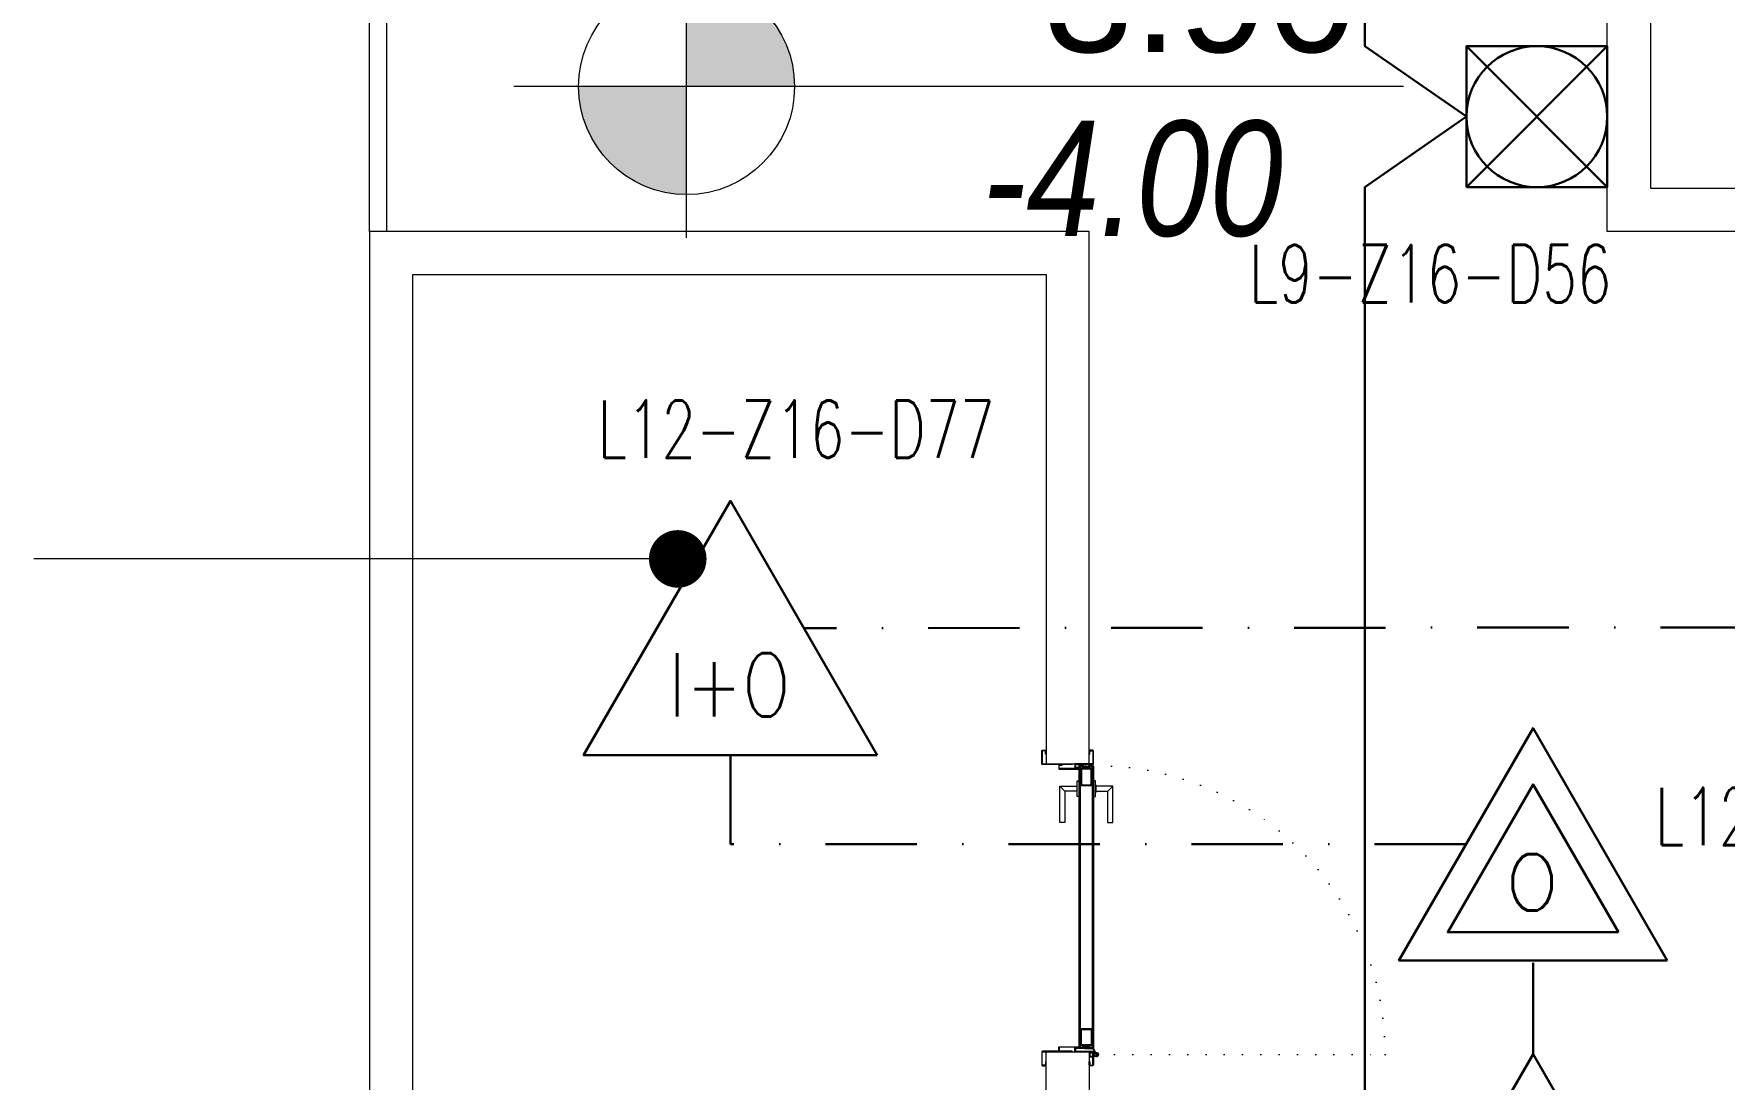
# Model space of a CAD drawing. Header units: metres. Extents: x -19121 to 152404, y -12107 to 29421.
# Drawn here: x 87543 to 88131, y 1976 to 2339 of the extents above; entities that cross this region are included whole.
import ezdxf
from ezdxf.enums import TextEntityAlignment as Align

# ---------------------------------------------------------------- set-up
doc = ezdxf.new("R2010")
doc.units = ezdxf.units.M
doc.header["$LTSCALE"] = 50
doc.header["$MEASUREMENT"] = 0
for name, pattern in [('DASHDOT', [25.4, 12.7, -6.35, 0, -6.35]), ('DOT2', [0.125, 0, -0.125]), ('HIDDEN', [0.375, 0.25, -0.125])]:
    doc.linetypes.add(name, pattern=pattern)
doc.layers.get('0').update_dxf_attribs({"color": 9, "lineweight": 9})
for name, color, linetype, lineweight in [('00', 9, 'Continuous', 9), ('06B', 9, 'Continuous', 9), ('06D', 9, 'Continuous', 9), ('10', 9, 'Continuous', 9), ('20', 9, 'DOT2', 9), ('21', 9, 'Continuous', 9), ('21_mahal200', 9, 'Continuous', 9), ('E-ASMA TAVAN DUMAN DEDEKTÖRÜ', 7, 'Continuous', 30), ('E-DEDEKTÖR NUMARALARI', 20, 'Continuous', 30), ('E-DUVAR TİPİ FLAŞÖR', 7, 'Continuous', 30), ('E-KABLO', 7, 'Continuous', 30), ('E-KOMBİNE DEDEKTÖR (ISI+OPTİK DUMAN)', 7, 'Continuous', 30), ('E-OPTİK DUMAN DEDEKTÖRÜ', 7, 'Continuous', 30)]:
    doc.layers.add(name, color=color, linetype=linetype, lineweight=lineweight)
doc.styles.add('Arial', font='arial.ttf', dxfattribs={"height": 2.5})
doc.styles.add('E-YAZI', font='txttw.shx', dxfattribs={"height": 200})
doc.styles.add('MuuM_TEXT-ITALIC', font='ARIALNI.TTF')
doc.styles.add('MuuM_TEXT-STANDART', font='ARIALN.TTF')
doc.dimstyles.new('MuuM_DIM200', dxfattribs={"dimscale": 20, "dimtxt": 2, "dimasz": 1, "dimexe": 1, "dimexo": 1, "dimgap": 1, "dimtad": 1, "dimdec": 1, "dimrnd": 0.5, "dimdsep": 46, "dimtxsty": 'MuuM_TEXT-STANDART', "dimblk": 'ARCHTICK', "dimcen": 0, "dimdle": 0.15, "dimclrd": 256, "dimclre": 256, "dimclrt": 256, "dimadec": 0, "dimazin": 0, "dimtfac": 5, "dimtdec": 1, "dimtix": 1, "dimtmove": 2, "dimatfit": 3, "dimldrblk": 'DOT', "dimfxl": 3, "dimfxlon": 1, "dimtolj": 1, "dimlwd": -1, "dimlwe": -1, "dimarcsym": 0})

# ---------------------------------------------------------------- blocks, each defined once
blk = doc.blocks.new('100_OPTİK DUMAN DEDEKTÖRÜ 085')
at = {"layer": 'E-OPTİK DUMAN DEDEKTÖRÜ', "color": 4}
blk.add_lwpolyline([(2.059, 0), (0, 3.566), (-2.059, 0)], close=True, dxfattribs=at)
at = {"layer": 'E-OPTİK DUMAN DEDEKTÖRÜ', "color": 3, "style": 'E-YAZI'}
blk.add_text('O', height=1.36, dxfattribs=at).set_placement((-0.022, 1.201), align=Align.MIDDLE)
blk = doc.blocks.new('100_DUVAR TİPİ FLAŞÖR 085')
at = {"layer": 'E-DUVAR TİPİ FLAŞÖR', "color": 4}
blk.add_line((-1.224, 2.448), (1.224, 0), dxfattribs=at)
blk.add_lwpolyline([(-1.224, 0), (-1.224, 2.448), (1.224, 2.448), (1.224, 0)], close=True, dxfattribs=at)
blk.add_lwpolyline([(1.224, 2.448), (-1.224, 0)], dxfattribs=at)
blk.add_circle((0, 1.224), 1.224, dxfattribs=at)
blk = doc.blocks.new('100_ASMA TAVAN DUMAN DEDEKTÖRÜ 085')
at = {"layer": 'E-ASMA TAVAN DUMAN DEDEKTÖRÜ', "color": 4}
blk.add_lwpolyline([(2.33, 0), (0, 4.036), (-2.33, 0)], close=True, dxfattribs=at)
at = {"layer": 'E-ASMA TAVAN DUMAN DEDEKTÖRÜ', "color": 3}
blk.add_lwpolyline([(1.482, 0.49), (0, 3.057), (-1.482, 0.49)], close=True, dxfattribs=at)
at = {"layer": 'E-ASMA TAVAN DUMAN DEDEKTÖRÜ', "color": 3, "style": 'E-YAZI'}
blk.add_text('O', height=0.979, dxfattribs=at).set_placement((-0.016, 1.354), align=Align.MIDDLE)
blk = doc.blocks.new('100_KOMBİNE DEDEKTÖR (ISI+OPTİK DUMAN) 085')
at = {"layer": 'E-KOMBİNE DEDEKTÖR (ISI+OPTİK DUMAN)', "color": 4}
blk.add_lwpolyline([(2.55, 0), (0, 4.416), (-2.55, 0)], close=True, dxfattribs=at)
at = {"layer": 'E-KOMBİNE DEDEKTÖR (ISI+OPTİK DUMAN)', "color": 3, "style": 'E-YAZI', "width": 0.8}
blk.add_text('I+O', height=1.1016, dxfattribs=at).set_placement((-0.018, 1.224), align=Align.MIDDLE)
blk = doc.blocks.new('_ArchTick')
at = {"color": 0, "linetype": 'ByBlock', "const_width": 0.15}
blk.add_lwpolyline([(-0.5, -0.5), (0.5, 0.5)], dxfattribs=at)
blk = doc.blocks.new('_Dot')
at = {"color": 0, "linetype": 'ByBlock', "lineweight": -2}
blk.add_line((-0.5, 0), (-1, 0), dxfattribs=at)
at = {"color": 0, "linetype": 'ByBlock', "const_width": 0.5}
blk.add_lwpolyline([(-0.25, 0, 1), (0.25, 0, 1)], format="xyb", close=True, dxfattribs=at)
blk = doc.blocks.new('0_elevationtarget-p-bk')
h = blk.add_hatch(color=250)
h.paths.add_polyline_path([(1.875, 0, 0.414214), (0, 1.875), (0, 0)])
h.paths.add_polyline_path([(0, 0), (-1.875, 0, 0.414214), (0, -1.875)])
blk.add_line((0, -2.625), (0, 2.625))
blk.add_lwpolyline([(12.453, 0), (-3, 0)])
blk.add_circle((0, 0), 1.875)
at = {"style": 'Arial'}
blk.add_attdef('BITMISKOT', text='', height=2, dxfattribs=at).set_placement((4.5, 0), align=Align.BOTTOM_LEFT)
at = {"style": 'MuuM_TEXT-ITALIC'}
blk.add_attdef('FINISHINGFLOORLEVEL', text='', height=2, dxfattribs=at).set_placement((4.5, -0.592), align=Align.TOP_LEFT)
blk = doc.blocks.new('gr-p-barel kilitli kapı kolu')
at = {"flags": 128}
for points in [[(-0.9, 0.8), (-0.9, 4.9), (-11.7, 4.9), (-11.7, 6.7), (0.9, 6.7), (0.9, 0.8)], [(-0.8, 5), (0.8, 6.6)]]:
    blk.add_lwpolyline(points, dxfattribs=at)
blk.add_lwpolyline([(-2.75, 0), (-2.75, 0.7), (2.75, 0.7), (2.75, 0)])
blk.add_lwpolyline([(-1.3, 0.7), (1.3, 0.7), (1.3, 0.8), (-1.3, 0.8)], close=True)
blk = doc.blocks.new('prf-scr2')
at = {"linetype": 'DOT2', "ltscale": 10}
blk.add_line((0, 0.19), (0, -1.06), dxfattribs=at)
for p, q in [((0.09, -0.24), (-0.09, -0.2)), ((-0.09, -0.24), (0.09, -0.28)), ((0.09, -0.32), (-0.09, -0.28)), ((-0.09, -0.32), (0.09, -0.36)), ((0.09, -0.4), (-0.09, -0.36)), ((-0.09, -0.4), (0.09, -0.44)), ((0.09, -0.48), (-0.09, -0.44)), ((-0.09, -0.48), (0.09, -0.52)), ((0.09, -0.56), (-0.09, -0.52)), ((-0.09, -0.56), (0.09, -0.6)), ((0.09, -0.64), (-0.09, -0.6)), ((-0.09, -0.64), (0.09, -0.68)), ((0.09, -0.72), (-0.09, -0.68)), ((-0.09, -0.72), (0.09, -0.76)), ((0.06, -0.84), (-0.08, -0.76)), ((-0.07, -0.8), (0.06, -0.84)), ((0.09, -0.17), (0, -0.15)), ((0, -0.18), (0.09, -0.2))]:
    blk.add_line(p, q)
blk.add_lwpolyline([(0.23, 0), (-0.23, 0), (-0.23, -0.01), (-0.12, -0.14), (0.12, -0.14), (0.23, -0.01), (0.23, 0)], close=True)
for points in [[(0.23, -0.01), (-0.23, -0.01)], [(-0.09, -0.14), (-0.09, -0.2), (-0.12, -0.22), (-0.12, -0.23), (-0.09, -0.24), (-0.09, -0.28), (-0.12, -0.3), (-0.12, -0.31), (-0.09, -0.32), (-0.09, -0.36), (-0.12, -0.38), (-0.12, -0.39), (-0.09, -0.4), (-0.09, -0.44), (-0.12, -0.46), (-0.12, -0.46), (-0.09, -0.48), (-0.09, -0.52), (-0.12, -0.54), (-0.12, -0.54), (-0.09, -0.56), (-0.09, -0.6), (-0.12, -0.62), (-0.12, -0.62), (-0.09, -0.64), (-0.09, -0.68), (-0.12, -0.69), (-0.12, -0.7), (-0.09, -0.72), (-0.09, -0.73), (-0.08, -0.76), (-0.1, -0.77), (-0.1, -0.78), (-0.07, -0.8), (-0.01, -0.94), (0, -0.95), (0.01, -0.94), (0.08, -0.76), (0.09, -0.76), (0.12, -0.74), (0.12, -0.73), (0.09, -0.72), (0.09, -0.68), (0.12, -0.66), (0.12, -0.66), (0.09, -0.64), (0.09, -0.6), (0.12, -0.58), (0.12, -0.58), (0.09, -0.56), (0.09, -0.52), (0.12, -0.5), (0.12, -0.5), (0.09, -0.48), (0.09, -0.44), (0.12, -0.43), (0.12, -0.42), (0.09, -0.4), (0.09, -0.36), (0.12, -0.35), (0.12, -0.34), (0.09, -0.32), (0.09, -0.28), (0.12, -0.27), (0.12, -0.26), (0.09, -0.24), (0.09, -0.2), (0.12, -0.19), (0.12, -0.18), (0.09, -0.17), (0.09, -0.14)]]:
    blk.add_lwpolyline(points)
blk = doc.blocks.new('K-SAC-01')
at = {"layer": '10'}
for points in [[(-4.6, 16.2, -0.414214), (-4.5, 16.3), (-0.1, 16.3, -0.414214), (0, 16.2), (0, 5.9), (0.2, 5.9), (0.2, 16.2, 0.414214), (-0.1, 16.5), (-4.5, 16.5, 0.414214), (-4.8, 16.2), (-4.8, 15.3, 0.414214), (-4.5, 15), (-3.4, 15), (-3.4, 15.2), (-4.5, 15.2, -0.414214), (-4.6, 15.3)], [(104.6, 16.2, 0.414214), (104.5, 16.3), (100.1, 16.3, 0.414214), (100, 16.2), (100, 5.9), (99.8, 5.9), (99.8, 16.2, -0.414214), (100.1, 16.5), (104.5, 16.5, -0.414214), (104.8, 16.2), (104.8, 15.3, -0.414214), (104.5, 15), (103.4, 15), (103.4, 15.2), (104.5, 15.2, 0.414214), (104.6, 15.3)], [(0.2, 10.3, -0.414214), (0.5, 10.6), (1.5, 10.6, -0.414214), (1.8, 10.3), (1.8, 3.9, -0.414214), (1.5, 3.6, -0.414214), (1.2, 3.9), (1.2, 4.8), (0.2, 4.8), (0.2, -1.2, -0.414214), (-0.1, -1.5), (-4.5, -1.5, -0.414214), (-4.8, -1.2), (-4.8, -0.3, -0.414214), (-4.5, 0), (-3.4, 0), (-3.4, -0.2), (-4.5, -0.2, 0.414214), (-4.6, -0.3), (-4.6, -1.2, 0.414214), (-4.5, -1.3), (-0.1, -1.3, 0.414214), (0, -1.2), (0, 5), (1.4, 5), (1.4, 3.9, 0.414214), (1.5, 3.8, 0.414214), (1.6, 3.9), (1.6, 10.3, 0.414214), (1.5, 10.4), (0.5, 10.4, 0.414214), (0.4, 10.3), (0.4, 9.4), (0.2, 9.4)], [(99.8, 10.3, 0.414214), (99.5, 10.6), (98.5, 10.6, 0.414214), (98.2, 10.3), (98.2, 3.9, 0.414214), (98.5, 3.6, 0.414214), (98.8, 3.9), (98.8, 4.8), (99.8, 4.8), (99.8, -1.2, 0.414214), (100.1, -1.5), (104.5, -1.5, 0.414214), (104.8, -1.2), (104.8, -0.3, 0.414214), (104.5, 0), (103.4, 0), (103.4, -0.2), (104.5, -0.2, -0.414214), (104.6, -0.3), (104.6, -1.2, -0.414214), (104.5, -1.3), (100.1, -1.3, -0.414214), (100, -1.2), (100, 5), (98.6, 5), (98.6, 3.9, -0.414214), (98.5, 3.8, -0.414214), (98.4, 3.9), (98.4, 10.3, -0.414214), (98.5, 10.4), (99.5, 10.4, -0.414214), (99.6, 10.3), (99.6, 9.4), (99.8, 9.4)], [(-0.38, -2.01), (1, -1.37), (1, 1.5), (1.2, 1.5), (1.2, -1.5), (-0.27, -2.18, -14.796002)]]:
    blk.add_lwpolyline(points, format="xyb", close=True, dxfattribs=at)
for points in [[(98.8, 0.15), (98.8, 2.15), (99.1, 2.15), (99.1, 3.19), (1.5, 3.19), (1.5, 2.15), (1.8, 2.15), (1.8, 0.15), (1.5, 0.15), (1.5, 1.85), (1.2, 1.85), (1.2, 3.49), (99.4, 3.49), (99.4, 1.85), (99.1, 1.85), (99.1, 0.15)], [(98.8, 2.15), (98.8, 0.15), (99.4, 0.15), (99.4, -1.5), (1.2, -1.5), (1.2, 0.15), (1.8, 0.15), (1.8, 2.15), (2.1, 2.15), (2.1, -0.15), (1.5, -0.15), (1.5, -1.2), (99.1, -1.2), (99.1, -0.15), (98.5, -0.15), (98.5, 2.15), (98.8, 2.15)]]:
    blk.add_lwpolyline(points, dxfattribs=at)
for points in [[(2.1, 3), (8.1, 3), (8.1, -1), (2.1, -1)], [(2.4, 2.7), (7.8, 2.7), (7.8, -0.7), (2.4, -0.7)], [(98.5, 3), (92.5, 3), (92.5, -1), (98.5, -1)], [(98.2, 2.7), (92.8, 2.7), (92.8, -0.7), (98.2, -0.7)]]:
    blk.add_lwpolyline(points, close=True, dxfattribs=at)
blk.add_circle((-0.95, -2.5), 0.55, dxfattribs=at)
at = {"layer": '20', "linetype": 'HIDDEN'}
for points in [[(-0.2, -1.3), (-0.2, 0), (-1.7, 0), (-1.7, -1.3)], [(-0.4, -1.99), (-0.4, -0.2), (-1.5, -0.2), (-1.5, -1.99)]]:
    blk.add_lwpolyline(points, dxfattribs=at)
at = {"layer": '20'}
blk.add_lwpolyline([(-0.95, -2.5), (-0.95, -102.85)], dxfattribs=at)
blk.add_arc((-0.95, -2.5), 100.35, 270, 1.51314, dxfattribs=at)
at = {"layer": '06B'}
blk.add_blockref('gr-p-barel kilitli kapı kolu', (91.4, 3.51), dxfattribs=at)
at = {"layer": '06B', "xscale": -1, "rotation": 180}
blk.add_blockref('gr-p-barel kilitli kapı kolu', (91.4, -1.51), dxfattribs=at)
at = {"layer": '10', "xscale": -1, "rotation": 90}
blk.add_blockref('prf-scr2', (1.5, 1), dxfattribs=at)
at = {"layer": '10', "rotation": 270}
blk.add_blockref('prf-scr2', (99.1, 1.22), dxfattribs=at)
blk = doc.blocks.new('1.Bod.Ara.Mimari Elk')
at = {"layer": '00'}
for points in [[(4425, -6950), (4425, -6705), (4200, -6705), (4200, -6715), (4185, -6715), (4185, -6680), (4200, -6680), (4200, -6690), (4425, -6690), (4425, -6360), (4200, -6360), (4200, -6370), (4185, -6370), (4185, -6360), (4090, -6360), (4090, -6280), (4105, -6280), (4105, -6345), (4425, -6345), (4425, -6230), (4440, -6230), (4440, -6950)], [(3855, -6660), (3855, -6660), (3675, -6660), (3675, -6375), (3895, -6375), (3895, -6545), (3910, -6545), (3910, -6360), (3660, -6360), (3660, -6660)], [(3855, -6660), (3855, -6660), (3895, -6660), (3895, -6645), (3910, -6645), (3910, -6722.5)]]:
    blk.add_lwpolyline(points, dxfattribs=at)
at = {"layer": '06D'}
for points in [[(3660, -6360), (3660, -6230)], [(3666, -6360), (3666, -6230)]]:
    blk.add_lwpolyline(points, dxfattribs=at)
at = {"rotation": 90.00000000000001}
blk.add_blockref('K-SAC-01', (3910, -6645), dxfattribs=at)
at = {"layer": '21', "xscale": 20, "yscale": 20, "zscale": 20}
blk.add_blockref('0_elevationtarget-p-bk', (3770.13, -6309.73), dxfattribs=at).add_auto_attribs({'BITMISKOT': ' -3.90', 'FINISHINGFLOORLEVEL': ' -4.00'})
at = {"layer": '21_mahal200'}
blk.add_leader([(3767.06, -6473.77), (3543.34, -6473.77)], dimstyle='MuuM_DIM200', override={"dimasz": 1, "dimfxl": 10}, dxfattribs=at)

msp = doc.modelspace()

# ---------------------------------------------------------------- linework, layer by layer
at = {"layer": 'E-KABLO', "color": 5, "linetype": 'Continuous', "ltscale": 0.05}
for p, q in [((88005.72, 2334.32), (88005.72, 2510.84)), ((88041.04, 2309.84), (88005.72, 2334.32)), ((88041.04, 2309.84), (88005.72, 2285.36)), ((88005.72, 2285.36), (88005.72, 1575.44))]:
    msp.add_line(p, q, dxfattribs=at)
at = {"layer": 'E-KABLO', "color": 6, "linetype": 'DASHDOT', "ltscale": 0.05}
for p, q in [((88140.19, 2132.43), (87810.85, 2132.19)), ((87785.35, 2057.12), (87785.35, 2088.03)), ((88040.92, 2057.12), (87785.35, 2057.12)), ((88064.23, 1984.18), (88064.23, 2016.76))]:
    msp.add_line(p, q, dxfattribs=at)

# ---------------------------------------------------------------- block references
msp.add_blockref('1.Bod.Ara.Mimari Elk', (84000, 8630))
at = {"layer": 'E-ASMA TAVAN DUMAN DEDEKTÖRÜ', "xscale": 20, "yscale": 20, "zscale": 20}
msp.add_blockref('100_ASMA TAVAN DUMAN DEDEKTÖRÜ 085', (88064.23, 2016.76), dxfattribs=at)
at = {"layer": 'E-DUVAR TİPİ FLAŞÖR', "xscale": 20, "yscale": 20, "zscale": 20}
msp.add_blockref('100_DUVAR TİPİ FLAŞÖR 085', (88065.52, 2285.36), dxfattribs=at)
at = {"layer": 'E-KOMBİNE DEDEKTÖR (ISI+OPTİK DUMAN)', "xscale": 20, "yscale": 20, "zscale": 20}
msp.add_blockref('100_KOMBİNE DEDEKTÖR (ISI+OPTİK DUMAN) 085', (87785.35, 2088.03), dxfattribs=at)
at = {"layer": 'E-OPTİK DUMAN DEDEKTÖRÜ', "xscale": 20, "yscale": 20, "zscale": 20}
msp.add_blockref('100_OPTİK DUMAN DEDEKTÖRÜ 085', (88064.23, 1912.86), dxfattribs=at)

# ---------------------------------------------------------------- texts
at = {"layer": 'E-DEDEKTÖR NUMARALARI', "style": 'E-YAZI', "width": 0.7}
for s, p in [('L9-Z16-D56', (87965.46, 2245.29)), ('L12-Z16-D77', (87739.17, 2191.28)), ('L12-Z16-D78', (88106.51, 2056.76))]:
    msp.add_text(s, height=20, dxfattribs=at).set_placement(p)

doc.saveas('drawing.dxf')
